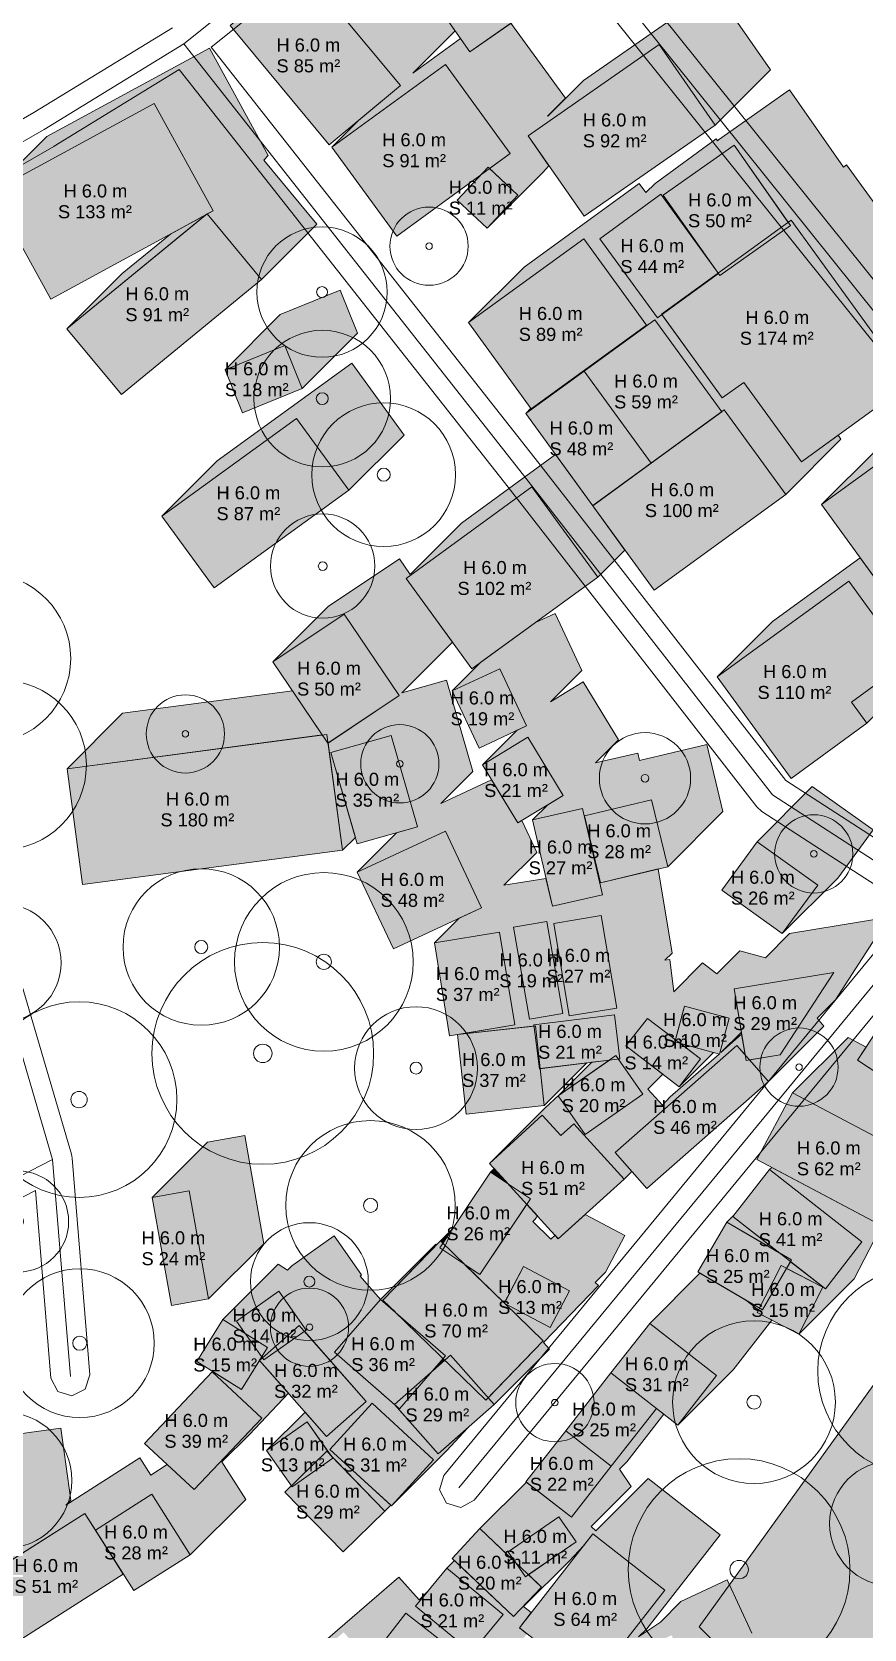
# Model space of a CAD drawing. Header units: metres. Extents: x -4 to 969, y -5 to 964.
# Drawn here: x 119.2 to 183, y 484.3 to 606.7 of the extents above; entities that cross this region are included whole.
import ezdxf

# ---------------------------------------------------------------- set-up
doc = ezdxf.new("R2010")
doc.units = ezdxf.units.M
doc.header["$MEASUREMENT"] = 0
for name, color, linetype, lineweight, true_color in [('TPX_BUILDING_AREAS_TEXT', 7, 'CONTINUOUS', 0, 0x000000), ('TPX_BUILDING_HEIGHTS_TEXT', 7, 'CONTINUOUS', 0, 0x000000), ('TPX_BUILDINGS', 7, 'CONTINUOUS', 0, 0x000000), ('TPX_BUILDINGS_HATCH', 7, 'CONTINUOUS', 0, 0xf0f0f0), ('TPX_BUILDINGS_SHADOWS_HATCH', 7, 'CONTINUOUS', 0, 0x000000), ('TPX_BUILDINGS_SHADOWS_OUTLINES', 7, 'CONTINUOUS', 0, 0x000000), ('TPX_ROADS_AXES', 7, 'CONTINUOUS', 0, 0x323232), ('TPX_ROADS_CONTOURS', 7, 'CONTINUOUS', 0, 0x646464), ('TPX_VEGETATION_GREEN_SPACES', 7, 'CONTINUOUS', 0, 0x58ba48), ('TPX_VEGETATION_GREEN_SPACES_HATCH', 7, 'CONTINUOUS', 0, 0x58ba48), ('TPX_VEGETATION_TREES_INDIVIDUAL', 7, 'CONTINUOUS', 0, 0x136734)]:
    doc.layers.add(name, color=color, linetype=linetype, lineweight=lineweight, true_color=true_color)
doc.styles.add('TPX_TEXTE', font='arial.ttf')

# ---------------------------------------------------------------- blocks, each defined once
blk = doc.blocks.new('TREETR005_CR065')
at = {"layer": 'TPX_VEGETATION_TREES_INDIVIDUAL'}
for radius in [6.5, 0.542]:
    blk.add_circle((0, 0, 0.04), radius, dxfattribs=at)
blk = doc.blocks.new('TREETR007_CR080')
at = {"layer": 'TPX_VEGETATION_TREES_INDIVIDUAL'}
for radius in [8.03, 0.708]:
    blk.add_circle((0, 0, 0.04), radius, dxfattribs=at)
blk = doc.blocks.new('TREETR003_CR040')
at = {"layer": 'TPX_VEGETATION_TREES_INDIVIDUAL'}
for radius in [4, 0.333]:
    blk.add_circle((0, 0, 0.04), radius, dxfattribs=at)
blk = doc.blocks.new('TREETR003_CR030')
at = {"layer": 'TPX_VEGETATION_TREES_INDIVIDUAL'}
for radius in [3, 0.25]:
    blk.add_circle((0, 0, 0.04), radius, dxfattribs=at)
blk = doc.blocks.new('TREETR005_CR052')
at = {"layer": 'TPX_VEGETATION_TREES_INDIVIDUAL'}
for radius in [5.24, 0.458]:
    blk.add_circle((0, 0, 0.04), radius, dxfattribs=at)
blk = doc.blocks.new('TREETR006_CR075')
at = {"layer": 'TPX_VEGETATION_TREES_INDIVIDUAL'}
for radius in [7.5, 0.625]:
    blk.add_circle((0, 0, 0.04), radius, dxfattribs=at)
blk = doc.blocks.new('TREETR005_CR060')
at = {"layer": 'TPX_VEGETATION_TREES_INDIVIDUAL'}
for radius in [6, 0.5]:
    blk.add_circle((0, 0, 0.04), radius, dxfattribs=at)
blk = doc.blocks.new('TREETR005_CR047')
at = {"layer": 'TPX_VEGETATION_TREES_INDIVIDUAL'}
for radius in [4.71, 0.458]:
    blk.add_circle((0, 0, 0.04), radius, dxfattribs=at)
blk = doc.blocks.new('TREETR005_CR048')
at = {"layer": 'TPX_VEGETATION_TREES_INDIVIDUAL'}
for radius in [4.8, 0.5]:
    blk.add_circle((0, 0, 0.04), radius, dxfattribs=at)
blk = doc.blocks.new('TREETR004_CR039')
at = {"layer": 'TPX_VEGETATION_TREES_INDIVIDUAL'}
for radius in [3.87, 0.417]:
    blk.add_circle((0, 0, 0.04), radius, dxfattribs=at)
blk = doc.blocks.new('TREETR006_CR069')
at = {"layer": 'TPX_VEGETATION_TREES_INDIVIDUAL'}
for radius in [6.85, 0.583]:
    blk.add_circle((0, 0, 0.04), radius, dxfattribs=at)
blk = doc.blocks.new('TREETR007_CR085')
at = {"layer": 'TPX_VEGETATION_TREES_INDIVIDUAL'}
for radius in [8.5, 0.708]:
    blk.add_circle((0, 0, 0.04), radius, dxfattribs=at)
blk = doc.blocks.new('TREETR003_CR035')
at = {"layer": 'TPX_VEGETATION_TREES_INDIVIDUAL'}
for radius in [3.5, 0.292]:
    blk.add_circle((0, 0, 0.04), radius, dxfattribs=at)
blk = doc.blocks.new('TREETR005_CR062')
at = {"layer": 'TPX_VEGETATION_TREES_INDIVIDUAL'}
for radius in [6.24, 0.542]:
    blk.add_circle((0, 0, 0.04), radius, dxfattribs=at)
blk = doc.blocks.new('TREETR005_CR057')
at = {"layer": 'TPX_VEGETATION_TREES_INDIVIDUAL'}
for radius in [5.71, 0.542]:
    blk.add_circle((0, 0, 0.04), radius, dxfattribs=at)
blk = doc.blocks.new('TREETR005_CR055')
at = {"layer": 'TPX_VEGETATION_TREES_INDIVIDUAL'}
for radius in [5.51, 0.5]:
    blk.add_circle((0, 0, 0.04), radius, dxfattribs=at)
blk = doc.blocks.new('TREETR004_CR050')
at = {"layer": 'TPX_VEGETATION_TREES_INDIVIDUAL'}
for radius in [5, 0.417]:
    blk.add_circle((0, 0, 0.04), radius, dxfattribs=at)
blk = doc.blocks.new('TREETR004_CR045')
at = {"layer": 'TPX_VEGETATION_TREES_INDIVIDUAL'}
for radius in [4.52, 0.417]:
    blk.add_circle((0, 0, 0.04), radius, dxfattribs=at)

msp = doc.modelspace()

# ---------------------------------------------------------------- hatches: boundary and pattern name
at = {"layer": 'TPX_BUILDINGS_HATCH'}
for points in [[(156.74, 616.9), (148.59, 611.24), (152.79, 605.2), (160.94, 610.87), (156.74, 616.9)], [(139.86, 611.78), (134.41, 607.23), (142.02, 598.08), (147.48, 602.63), (139.86, 611.78)], [(167.32, 605.76), (157.26, 598.77), (161.56, 592.6), (171.61, 599.58), (167.32, 605.76)], [(150.93, 604.23), (142.22, 597.9), (147.19, 591.07), (155.9, 597.41), (150.93, 604.23)], [(128.58, 601.24), (116.12, 594.46), (120.66, 586.24), (133.1, 593.01), (128.58, 601.24)], [(173.06, 598.05), (167.61, 594.22), (171.96, 588.06), (177.39, 591.88), (173.06, 598.05)], [(154.19, 596.35), (151.83, 593.83), (154.12, 591.69), (156.48, 594.21), (154.19, 596.35)], [(167.45, 594.28), (162.76, 590.87), (167.18, 584.81), (171.87, 588.21), (167.45, 594.28)], [(132.64, 592.78), (121.89, 583.96), (126.08, 578.92), (136.83, 587.74), (132.64, 592.78)], [(177.45, 592.29), (167.5, 585.08), (172.16, 578.66), (173.81, 579.86), (178.22, 573.77), (186.51, 579.78), (177.45, 592.29)], [(161.54, 590.86), (152.7, 584.44), (157.51, 577.83), (166.35, 584.24), (161.54, 590.86)], [(166.98, 584.66), (161.56, 580.72), (166.69, 573.66), (172.12, 577.61), (166.98, 584.66)], [(138.6, 582.68), (134.02, 580.82), (135.36, 577.52), (139.95, 579.39), (138.6, 582.68)], [(161.56, 580.72), (157.08, 577.47), (162.22, 570.4), (166.69, 573.66), (161.56, 580.72)], [(186.28, 575.23), (179.76, 570.48), (185.06, 563.2), (193.24, 569.15), (186.64, 578.26), (184.96, 577.04), (186.28, 575.23)], [(139.51, 577.1), (129.18, 569.6), (133.18, 564.09), (143.52, 571.58), (139.51, 577.1)], [(172.31, 577.74), (162.22, 570.4), (166.93, 563.93), (177.02, 571.26), (172.31, 577.74)], [(157.56, 571.84), (147.91, 564.81), (152.94, 557.88), (162.6, 564.91), (157.56, 571.84)], [(181.86, 564.61), (171.77, 557.27), (177.43, 549.48), (183.25, 553.72), (182.07, 555.34), (186.34, 558.45), (181.86, 564.61)], [(143.15, 562.09), (137.68, 558.44), (141.9, 552.19), (147.37, 555.84), (143.15, 562.09)], [(155.09, 557.9), (151.45, 556.2), (153.5, 551.81), (157.14, 553.52), (155.09, 557.9)], [(141.83, 552.86), (121.91, 550.23), (123.1, 541.35), (143.03, 543.98), (141.83, 552.86)], [(146.76, 552.79), (142.14, 551.47), (144.16, 544.46), (148.78, 545.77), (146.76, 552.79)], [(157.25, 552.65), (153.76, 550.52), (156.48, 546.07), (159.96, 548.19), (157.25, 552.65)], [(166.74, 547.85), (161.58, 546.62), (162.81, 541.48), (167.97, 542.72), (166.74, 547.85)], [(161.44, 547.18), (157.6, 546.3), (159.13, 539.68), (162.97, 540.56), (161.44, 547.18)], [(150.92, 545.45), (144.16, 542.31), (146.94, 536.43), (153.68, 539.56), (150.92, 545.45)], [(174.82, 544.62), (172.11, 540.93), (176.76, 537.6), (179.48, 541.29), (174.82, 544.62)], [(162.88, 538.97), (159.25, 538.37), (160.42, 531.27), (164.06, 531.86), (162.88, 538.97)], [(155.08, 537.69), (150.08, 536.87), (151.24, 529.76), (156.25, 530.58), (155.08, 537.69)], [(158.69, 538.51), (156.14, 538.07), (157.38, 531.02), (159.93, 531.47), (158.69, 538.51)], [(180.7, 534.6), (173.07, 533.35), (173.98, 527.85), (176.6, 528.28), (180.7, 534.6)], [(169.27, 532.03), (168.52, 529.28), (171.93, 528.35), (172.69, 531.1), (169.27, 532.03)], [(185.26, 532.05), (182.53, 527.89), (186.93, 525), (189.66, 529.16), (185.26, 532.05)], [(157.84, 530.52), (151.85, 529.86), (152.51, 523.75), (158.5, 524.4), (157.84, 530.52)], [(163.89, 531.35), (157.71, 530.59), (158.13, 527.23), (164.31, 527.99), (163.89, 531.35)], [(166.41, 531.09), (164.77, 528.97), (168.85, 525.85), (170.48, 527.99), (166.41, 531.09)], [(163.99, 528.23), (159.56, 525.14), (161.65, 522.17), (166.07, 525.27), (163.99, 528.23)], [(173.26, 529.02), (163.93, 520.81), (166.38, 518.04), (175.71, 526.24), (173.26, 529.02)], [(177.55, 525.39), (174.8, 520.27), (184.16, 515.31), (186.91, 520.43), (177.55, 525.39)], [(158.34, 523.66), (154.3, 519.97), (159.57, 514.19), (164.64, 518.75), (160.76, 523.01), (159.77, 522.11), (158.34, 523.66)], [(154.38, 519.3), (150.49, 513.49), (153.57, 511.44), (157.45, 517.25), (154.38, 519.3)], [(175.78, 519.49), (172.97, 515.89), (180.06, 510.34), (182.87, 513.95), (175.78, 519.49)], [(131.28, 517.86), (128.44, 517.35), (129.92, 509.06), (132.75, 509.57), (131.28, 517.86)], [(172.51, 515.45), (170.29, 511.64), (175.23, 508.75), (177.46, 512.56), (172.51, 515.45)], [(150.55, 514.03), (146.12, 509.49), (154.02, 501.8), (158.42, 506.36), (150.55, 514.03)], [(156.92, 512.05), (155.44, 509.25), (158.96, 507.39), (160.45, 510.19), (156.92, 512.05)], [(176.67, 512.13), (174.83, 508.53), (178.03, 506.88), (179.88, 510.48), (176.67, 512.13)], [(138.16, 510.16), (134.9, 507.87), (136.99, 504.9), (140.25, 507.18), (138.16, 510.16)], [(145.95, 509.54), (142.41, 505.49), (147.41, 501.14), (150.93, 505.2), (145.95, 509.54)], [(133.85, 507.99), (131.85, 504.77), (135.28, 502.62), (137.29, 505.86), (133.85, 507.99)], [(139.71, 507.54), (136.67, 504.86), (141.8, 499.03), (144.84, 501.72), (139.71, 507.54)], [(166.59, 507.7), (163.62, 503.91), (168.74, 499.9), (171.71, 503.7), (166.59, 507.7)], [(151.32, 505.27), (147.02, 501.48), (150.36, 497.69), (154.66, 501.47), (151.32, 505.27)], [(133.04, 503.98), (127.85, 498.5), (131.65, 494.95), (136.84, 500.43), (133.04, 503.98)], [(163.62, 503.91), (160.16, 499.47), (163.64, 496.75), (167.1, 501.18), (163.62, 503.91)], [(145.3, 501.58), (142.06, 498.04), (146.78, 493.7), (150.02, 497.23), (145.3, 501.58)], [(140.33, 500.14), (137.21, 497.95), (139.16, 495.17), (142.28, 497.36), (140.33, 500.14)], [(160.16, 499.47), (157.1, 495.56), (160.58, 492.84), (163.64, 496.75), (160.16, 499.47)], [(141.83, 497.9), (138.6, 494.76), (143.07, 490.17), (146.29, 493.31), (141.83, 497.9)], [(128.42, 494.59), (124.09, 491.83), (127.03, 487.21), (131.36, 489.96), (128.42, 494.59)], [(123.26, 493.13), (115.48, 488.18), (118.44, 483.52), (126.22, 488.48), (123.26, 493.13)], [(159.62, 492.87), (155.74, 490.18), (157.07, 488.27), (160.94, 490.95), (159.62, 492.87)], [(153.57, 491.96), (151.44, 489.67), (156.14, 485.21), (158.29, 487.48), (153.57, 491.96)], [(162.23, 491.56), (156.6, 484.35), (162.12, 480.03), (167.76, 487.24), (162.23, 491.56)], [(151.02, 488.93), (148.63, 486.01), (152.95, 482.46), (155.35, 485.37), (151.02, 488.93)], [(147.89, 485.48), (145.6, 482.54), (151.56, 477.89), (153.85, 480.82), (147.89, 485.48)]]:
    msp.add_hatch(color=256, dxfattribs=at).paths.add_polyline_path(points)
at = {"layer": 'TPX_BUILDINGS_SHADOWS_HATCH'}
for points in [[(138.65, 611.47), (134.41, 607.23), (139.86, 611.78), (147.48, 602.63), (144.26, 599.94), (142.22, 597.9), (150.93, 604.23), (155.9, 597.41), (154.3, 596.25), (156.48, 594.21), (154.12, 591.69), (158.36, 595.93), (158.86, 596.47), (157.26, 598.77), (167.32, 605.76), (171.61, 599.58), (175.85, 603.82), (171.56, 610), (161.51, 603.01), (158.77, 600.27), (158.76, 600.28), (160.14, 601.66), (155.95, 607.4), (152.79, 605.2), (152.07, 606.23), (148.43, 603.58), (151.67, 606.81), (151.1, 607.62), (144.1, 616.02), (138.65, 611.47)], [(120.36, 598.7), (116.12, 594.46), (128.58, 601.24), (133.1, 593.01), (132.65, 592.77), (136.83, 587.74), (141.07, 591.98), (136.99, 596.9), (137.34, 597.26), (132.82, 605.48), (120.36, 598.7)], [(156.95, 588.69), (152.7, 584.44), (161.54, 590.86), (166.35, 584.24), (157.51, 577.83), (157.48, 577.87), (157.08, 577.47), (161.56, 580.72), (166.98, 584.66), (172.12, 577.61), (166.69, 573.66), (162.24, 570.42), (172.31, 577.74), (177.02, 571.26), (181.26, 575.51), (181.04, 575.81), (178.22, 573.77), (173.81, 579.86), (172.16, 578.66), (167.52, 585.05), (167.18, 584.81), (162.76, 590.87), (167.45, 594.28), (171.2, 589.13), (167.61, 594.22), (173.06, 598.05), (177.22, 592.12), (177.45, 592.29), (186.51, 579.78), (190.75, 584.03), (181.69, 596.53), (181.46, 596.36), (177.3, 602.29), (171.86, 598.46), (171.79, 598.39), (171.69, 598.53), (167, 595.12), (166.29, 594.41), (165.79, 595.1), (156.95, 588.69)], [(126.13, 588.2), (121.89, 583.96), (132.58, 592.73), (129.83, 591.23), (126.13, 588.2)], [(138.26, 585.06), (134.02, 580.82), (138.6, 582.68), (139.95, 579.39), (144.19, 583.63), (142.85, 586.92), (138.26, 585.06)], [(133.42, 573.85), (129.18, 569.6), (139.51, 577.1), (143.52, 571.58), (147.76, 575.82), (143.75, 581.34), (133.42, 573.85)], [(184, 574.72), (179.76, 570.48), (186.28, 575.23), (185.73, 575.98), (184, 574.72)], [(176.01, 561.52), (171.77, 557.27), (181.86, 564.61), (186.34, 558.45), (182.07, 555.34), (183.25, 553.72), (187.5, 557.96), (186.8, 558.91), (189.79, 561.9), (188.32, 562.98), (189.35, 564.39), (188.43, 565.65), (185.06, 563.2), (182.73, 566.4), (176.01, 561.52)], [(126.15, 554.48), (121.91, 550.23), (141.47, 552.82), (139.19, 556.2), (126.15, 554.48)], [(179.06, 548.86), (174.82, 544.62), (179.48, 541.29), (176.76, 537.6), (181.01, 541.85), (183.72, 545.54), (179.06, 548.86)], [(170.48, 527.99), (168.85, 525.85), (171.47, 528.47), (168.95, 529.16), (170.48, 527.99)], [(175.95, 519.66), (175.78, 519.49), (182.87, 513.95), (180.06, 510.34), (177.38, 512.43), (177.08, 511.91), (179.88, 510.48), (178.03, 506.88), (182.27, 511.12), (183.8, 514.09), (184.3, 514.59), (187.12, 518.19), (187.07, 518.22), (188.4, 519.55), (190.03, 522.59), (186.59, 525.16), (186.62, 525.2), (182.53, 527.89), (183.19, 528.89), (181.8, 529.63), (177.55, 525.39), (186.91, 520.43), (184.16, 515.31), (175.95, 519.66)], [(161.78, 527.68), (158.19, 527.24), (158.5, 524.4), (161.78, 527.68)], [(132.68, 521.6), (128.44, 517.35), (131.28, 517.86), (132.75, 509.57), (137, 513.81), (135.53, 522.1), (132.68, 521.6)], [(154.66, 519.58), (154.38, 519.3), (155.75, 518.38), (154.66, 519.58)], [(153.57, 511.44), (152.42, 512.2), (155.45, 509.25), (156.92, 512.05), (160.45, 510.19), (158.96, 507.39), (155.47, 509.23), (158.42, 506.36), (154.2, 501.99), (154.66, 501.47), (158.9, 505.71), (158.44, 506.23), (162.66, 510.6), (162.42, 510.84), (163.21, 511.63), (164.69, 514.43), (161.63, 516.04), (159.57, 514.19), (159.33, 514.46), (159.02, 514.15), (157.63, 515.51), (157.81, 515.68), (157.98, 515.94), (157.17, 516.83), (153.57, 511.44)], [(173.06, 516.01), (172.51, 515.45), (176.53, 513.1), (172.97, 515.89), (173.06, 516.01)], [(138.1, 512.23), (133.85, 507.99), (135.57, 506.92), (134.9, 507.87), (138.16, 510.16), (140.25, 507.18), (140.12, 507.09), (144.84, 501.72), (141.8, 499.03), (140.16, 500.9), (137.21, 497.95), (140.33, 500.14), (142.09, 497.63), (146.29, 493.31), (146.73, 493.75), (142.06, 498.04), (145.3, 501.58), (150.02, 497.23), (146.78, 493.7), (151.03, 497.94), (152.61, 499.67), (150.36, 497.69), (147.05, 501.45), (146.05, 502.32), (146.03, 502.3), (145.96, 502.4), (142.41, 505.49), (145.94, 509.53), (144.38, 511.31), (144.49, 511.42), (142.4, 514.4), (139.15, 512.12), (138.82, 511.79), (138.1, 512.23)], [(151.48, 514.97), (150.55, 514.03), (150.73, 513.85), (151.48, 514.97)], [(150.19, 513.78), (145.95, 509.54), (147.09, 508.55), (146.12, 509.49), (150.25, 513.73), (150.19, 513.78)], [(170.44, 511.55), (166.59, 507.7), (171.71, 503.7), (168.74, 499.9), (172.99, 504.14), (175.95, 507.94), (175.92, 507.96), (174.83, 508.53), (174.94, 508.73), (173.96, 509.49), (170.44, 511.55)], [(116.36, 498.98), (112.12, 494.74), (117.2, 495.43), (117.96, 489.9), (116.1, 489.65), (112.91, 491.81), (115.93, 488.46), (123.26, 493.13), (124.09, 491.83), (128.42, 494.59), (131.36, 489.96), (135.61, 494.2), (133.77, 497.08), (135.89, 499.19), (138.88, 502.34), (136.67, 504.86), (135.28, 502.62), (133.07, 504), (133.04, 503.98), (136.84, 500.43), (131.65, 494.95), (129.59, 496.87), (128.33, 496.07), (127.5, 497.38), (121.81, 493.75), (122.2, 494.14), (121.44, 499.67), (116.36, 498.98)], [(136.84, 505.13), (136.67, 504.87), (136.89, 505.05), (136.84, 505.13)], [(150.62, 504.83), (149.93, 504.04), (150.87, 504.87), (150.75, 504.99), (150.62, 504.83)], [(139.1, 495.25), (138.6, 494.76), (139.1, 495.25), (139.1, 495.25)], [(125.52, 489.57), (124.8, 490.71), (126.22, 488.48), (126.22, 488.48), (125.52, 489.57)]]:
    msp.add_hatch(color=256, dxfattribs=at).paths.add_polyline_path(points)
h = msp.add_hatch(color=256, dxfattribs=at)
h.paths.add_polyline_path([(141.92, 562.68), (137.68, 558.44), (143.15, 562.09), (147.37, 555.84), (141.92, 552.2), (143.03, 543.98), (144.02, 544.97), (142.14, 551.47), (146.76, 552.79), (148.78, 545.77), (147.16, 545.31), (144.16, 542.31), (150.92, 545.45), (153.68, 539.56), (151.99, 538.77), (150.08, 536.87), (155.08, 537.69), (156.25, 530.58), (151.87, 529.86), (157.72, 530.5), (157.71, 530.59), (163.89, 531.35), (164.31, 527.99), (164.17, 527.98), (166.07, 525.27), (161.65, 522.17), (159.56, 525.14), (163.5, 527.89), (162.15, 527.73), (159.65, 525.23), (158.54, 524.21), (154.3, 519.97), (158.34, 523.66), (159.77, 522.11), (160.76, 523.01), (164.64, 518.75), (165.23, 519.34), (163.93, 520.81), (173.26, 529.02), (173.9, 528.29), (173.64, 529.87), (172.04, 528.46), (173.62, 530.04), (173.07, 533.35), (180.7, 534.6), (176.6, 528.28), (174.25, 527.9), (175.71, 526.24), (179.95, 530.49), (179.42, 531.1), (180.85, 532.52), (184.94, 538.84), (177.32, 537.59), (175.47, 535.74), (173.51, 536.27), (171.74, 534.51), (170.65, 535.34), (168.44, 533.12), (168.13, 535.6), (167.75, 535.55), (168.31, 536.1), (167.24, 542.55), (162.81, 541.48), (161.58, 546.62), (166.74, 547.85), (167.97, 542.72), (172.21, 546.96), (170.98, 552.09), (165.82, 550.86), (165.81, 550.85), (165.68, 551.42), (162.44, 550.68), (164.2, 552.44), (161.49, 556.9), (158.98, 555.36), (161.38, 557.76), (159.33, 562.14), (157.84, 561.45), (153.64, 558.39), (151.45, 556.2), (155.09, 557.9), (157.14, 553.52), (156.42, 553.18), (153.76, 550.52), (157.25, 552.65), (159.96, 548.19), (158.77, 547.47), (157.6, 546.3), (161.44, 547.18), (162.97, 540.56), (159.13, 539.68), (158.63, 541.82), (155.41, 541.29), (157.93, 543.81), (156.78, 546.25), (156.48, 546.07), (154.47, 549.37), (150.57, 547.56), (153.03, 550.02), (151, 557.03), (147.59, 556.06), (151.46, 559.93), (147.91, 564.81), (157.56, 571.84), (162.6, 564.91), (164.69, 567), (162.22, 570.4), (159.37, 574.32), (152.15, 569.06), (148.21, 565.12), (147.39, 566.33), (141.92, 562.68)])
h.paths.add_polyline_path([(156.14, 538.07), (158.69, 538.51), (159.93, 531.47), (157.38, 531.02), (156.14, 538.07)], flags=16)
h.paths.add_polyline_path([(159.25, 538.37), (162.88, 538.97), (164.06, 531.86), (160.42, 531.27), (159.25, 538.37)], flags=16)
h.paths.add_polyline_path([(164.77, 528.97), (166.41, 531.09), (168.57, 529.45), (169.27, 532.03), (172.69, 531.1), (171.93, 528.35), (171.91, 528.35), (168.17, 525.06), (167.56, 524.44), (166.45, 525.66), (167.6, 526.8), (164.77, 528.97)], flags=16)
h = msp.add_hatch(color=256, dxfattribs=at)
h.paths.add_polyline_path([(136.99, 479.3), (132.75, 475.06), (143.12, 484.01), (159.15, 465.68), (163.39, 469.92), (154.15, 480.48), (155.8, 482.13), (157.18, 483.89), (156.6, 484.35), (157.51, 485.52), (156.91, 485.99), (160.38, 489.45), (161.54, 490.67), (162.23, 491.56), (167.76, 487.24), (162.12, 480.03), (162.11, 480.03), (161.46, 479.38), (164.17, 481.24), (168.35, 475.04), (172.6, 479.28), (171.46, 480.97), (174.43, 483.94), (172.52, 488.03), (168.99, 486.38), (167.41, 484.79), (165.74, 483.65), (166.36, 484.27), (172, 491.49), (166.47, 495.8), (162.46, 491.79), (162.11, 492.12), (165.18, 495.19), (164.27, 496.52), (164.83, 497.08), (167.68, 500.73), (167.1, 501.18), (163.64, 496.75), (160.58, 492.84), (157.14, 495.53), (153.57, 491.96), (156.33, 489.34), (155.74, 490.18), (159.62, 492.87), (160.94, 490.95), (157.29, 488.43), (158.29, 487.48), (156.14, 485.21), (151.61, 489.51), (151.02, 488.93), (155.35, 485.37), (152.95, 482.46), (148.63, 486.01), (149.62, 487.21), (148.9, 486.49), (147.36, 488.25), (136.99, 479.3)])
h.paths.add_polyline_path([(145.6, 482.54), (147.89, 485.48), (153.85, 480.82), (151.56, 477.89), (145.6, 482.54)], flags=16)
h.paths.add_polyline_path([(164.75, 482.14), (168.27, 483.78), (170.19, 479.7), (166.66, 478.04), (164.75, 482.14)], flags=16)
at = {"layer": 'TPX_VEGETATION_GREEN_SPACES_HATCH'}
msp.add_hatch(color=256, dxfattribs=at).paths.add_polyline_path([(145.57, 452.92), (128.62, 439.12), (129.12, 437.22), (171.32, 451.96), (203.15, 459.64), (209.53, 447.73), (215.9, 435.81), (240.26, 439.2), (238.23, 447.81), (226.22, 446.12), (221.84, 461.02), (213.83, 461), (211.14, 468.62), (241.16, 472.69), (240.14, 479.64), (238.8, 500.8), (238.05, 512.79), (216.37, 506.43), (214.36, 508.41), (207.05, 501.1), (192.66, 515.31), (170.39, 484.42), (175.07, 479.79), (170.08, 474.47), (167.74, 476.45), (159.15, 465.68), (148.78, 456.72), (145.57, 452.92)])

# ---------------------------------------------------------------- linework, layer by layer
at = {"layer": 'TPX_BUILDINGS', "elevation": 0.04}
for points in [[(156.74, 616.9), (148.59, 611.24), (152.79, 605.2), (160.94, 610.87)], [(139.86, 611.78), (134.41, 607.23), (142.02, 598.08), (147.48, 602.63)], [(167.32, 605.76), (157.26, 598.77), (161.56, 592.6), (171.61, 599.58)], [(150.93, 604.23), (142.22, 597.9), (147.19, 591.07), (155.9, 597.41)], [(128.58, 601.24), (116.12, 594.46), (120.66, 586.24), (133.1, 593.01)], [(173.06, 598.05), (167.61, 594.22), (171.96, 588.06), (177.39, 591.88)], [(154.19, 596.35), (151.83, 593.83), (154.12, 591.69), (156.48, 594.21)], [(167.45, 594.28), (162.76, 590.87), (167.18, 584.81), (171.87, 588.21)], [(132.64, 592.78), (121.89, 583.96), (126.08, 578.92), (136.83, 587.74)], [(177.45, 592.29), (167.5, 585.08), (172.16, 578.66), (173.81, 579.86), (178.22, 573.77), (186.51, 579.78)], [(161.54, 590.86), (152.7, 584.44), (157.51, 577.83), (166.35, 584.24)], [(166.98, 584.66), (161.56, 580.72), (166.69, 573.66), (172.12, 577.61)], [(138.6, 582.68), (134.02, 580.82), (135.36, 577.52), (139.95, 579.39)], [(161.56, 580.72), (157.08, 577.47), (162.22, 570.4), (166.69, 573.66)], [(186.28, 575.23), (179.76, 570.48), (185.06, 563.2), (193.24, 569.15), (186.64, 578.26), (184.96, 577.04)], [(139.51, 577.1), (129.18, 569.6), (133.18, 564.09), (143.52, 571.58)], [(172.31, 577.74), (162.22, 570.4), (166.93, 563.93), (177.02, 571.26)], [(157.56, 571.84), (147.91, 564.81), (152.94, 557.88), (162.6, 564.91)], [(181.86, 564.61), (171.77, 557.27), (177.43, 549.48), (183.25, 553.72), (182.07, 555.34), (186.34, 558.45)], [(143.15, 562.09), (137.68, 558.44), (141.9, 552.19), (147.37, 555.84)], [(155.09, 557.9), (151.45, 556.2), (153.5, 551.81), (157.14, 553.52)], [(141.83, 552.86), (121.91, 550.23), (123.1, 541.35), (143.03, 543.98)], [(146.76, 552.79), (142.14, 551.47), (144.16, 544.46), (148.78, 545.77)], [(157.25, 552.65), (153.76, 550.52), (156.48, 546.07), (159.96, 548.19)], [(166.74, 547.85), (161.58, 546.62), (162.81, 541.48), (167.97, 542.72)], [(161.44, 547.18), (157.6, 546.3), (159.13, 539.68), (162.97, 540.56)], [(150.92, 545.45), (144.16, 542.31), (146.94, 536.43), (153.68, 539.56)], [(174.82, 544.62), (172.11, 540.93), (176.76, 537.6), (179.48, 541.29)], [(162.88, 538.97), (159.25, 538.37), (160.42, 531.27), (164.06, 531.86)], [(155.08, 537.69), (150.08, 536.87), (151.24, 529.76), (156.25, 530.58)], [(158.69, 538.51), (156.14, 538.07), (157.38, 531.02), (159.93, 531.47)], [(180.7, 534.6), (173.07, 533.35), (173.98, 527.85), (176.6, 528.28)], [(169.27, 532.03), (168.52, 529.28), (171.93, 528.35), (172.69, 531.1)], [(185.26, 532.05), (182.53, 527.89), (186.93, 525), (189.66, 529.16)], [(157.84, 530.52), (151.85, 529.86), (152.51, 523.75), (158.5, 524.4)], [(163.89, 531.35), (157.71, 530.59), (158.13, 527.23), (164.31, 527.99)], [(166.41, 531.09), (164.77, 528.97), (168.85, 525.85), (170.48, 527.99)], [(163.99, 528.23), (159.56, 525.14), (161.65, 522.17), (166.07, 525.27)], [(173.26, 529.02), (163.93, 520.81), (166.38, 518.04), (175.71, 526.24)], [(177.55, 525.39), (174.8, 520.27), (184.16, 515.31), (186.91, 520.43)], [(158.34, 523.66), (154.3, 519.97), (159.57, 514.19), (164.64, 518.75), (160.76, 523.01), (159.77, 522.11)], [(154.38, 519.3), (150.49, 513.49), (153.57, 511.44), (157.45, 517.25)], [(175.78, 519.49), (172.97, 515.89), (180.06, 510.34), (182.87, 513.95)], [(131.28, 517.86), (128.44, 517.35), (129.92, 509.06), (132.75, 509.57)], [(172.51, 515.45), (170.29, 511.64), (175.23, 508.75), (177.46, 512.56)], [(150.55, 514.03), (146.12, 509.49), (154.02, 501.8), (158.42, 506.36)], [(156.92, 512.05), (155.44, 509.25), (158.96, 507.39), (160.45, 510.19)], [(176.67, 512.13), (174.83, 508.53), (178.03, 506.88), (179.88, 510.48)], [(138.16, 510.16), (134.9, 507.87), (136.99, 504.9), (140.25, 507.18)], [(145.95, 509.54), (142.41, 505.49), (147.41, 501.14), (150.93, 505.2)], [(133.85, 507.99), (131.85, 504.77), (135.28, 502.62), (137.29, 505.86)], [(139.71, 507.54), (136.67, 504.86), (141.8, 499.03), (144.84, 501.72)], [(166.59, 507.7), (163.62, 503.91), (168.74, 499.9), (171.71, 503.7)], [(151.32, 505.27), (147.02, 501.48), (150.36, 497.69), (154.66, 501.47)], [(133.04, 503.98), (127.85, 498.5), (131.65, 494.95), (136.84, 500.43)], [(163.62, 503.91), (160.16, 499.47), (163.64, 496.75), (167.1, 501.18)], [(145.3, 501.58), (142.06, 498.04), (146.78, 493.7), (150.02, 497.23)], [(140.33, 500.14), (137.21, 497.95), (139.16, 495.17), (142.28, 497.36)], [(160.16, 499.47), (157.1, 495.56), (160.58, 492.84), (163.64, 496.75)], [(141.83, 497.9), (138.6, 494.76), (143.07, 490.17), (146.29, 493.31)], [(128.42, 494.59), (124.09, 491.83), (127.03, 487.21), (131.36, 489.96)], [(123.26, 493.13), (115.48, 488.18), (118.44, 483.52), (126.22, 488.48)], [(159.62, 492.87), (155.74, 490.18), (157.07, 488.27), (160.94, 490.95)], [(153.57, 491.96), (151.44, 489.67), (156.14, 485.21), (158.29, 487.48)], [(162.23, 491.56), (156.6, 484.35), (162.12, 480.03), (167.76, 487.24)], [(151.02, 488.93), (148.63, 486.01), (152.95, 482.46), (155.35, 485.37)], [(147.89, 485.48), (145.6, 482.54), (151.56, 477.89), (153.85, 480.82)]]:
    msp.add_lwpolyline(points, close=True, dxfattribs=at)
at = {"layer": 'TPX_BUILDINGS_SHADOWS_OUTLINES', "elevation": 0.04}
for points in [[(139.86, 611.78), (147.48, 602.63), (144.26, 599.94), (142.22, 597.9), (150.93, 604.23), (155.9, 597.41), (154.3, 596.25), (156.48, 594.21), (154.12, 591.69), (158.36, 595.93), (158.86, 596.47), (157.26, 598.77), (167.32, 605.76), (171.61, 599.58), (175.85, 603.82), (171.56, 610), (161.51, 603.01), (158.77, 600.27), (158.76, 600.28), (160.14, 601.66), (155.95, 607.4), (152.79, 605.2), (152.07, 606.23), (148.43, 603.58), (151.67, 606.81)], [(190.75, 584.03), (181.69, 596.53), (181.46, 596.36), (177.3, 602.29), (171.86, 598.46), (171.79, 598.39), (171.69, 598.53), (167, 595.12), (166.29, 594.41), (165.79, 595.1), (156.95, 588.69), (152.7, 584.44), (161.54, 590.86), (166.35, 584.24), (157.51, 577.83), (157.48, 577.87), (157.08, 577.47), (161.56, 580.72), (166.98, 584.66), (172.12, 577.61), (166.69, 573.66), (162.24, 570.42), (172.31, 577.74), (177.02, 571.26), (181.26, 575.51), (181.04, 575.81), (178.22, 573.77), (173.81, 579.86), (172.16, 578.66), (167.52, 585.05), (167.18, 584.81), (162.76, 590.87), (167.45, 594.28), (171.2, 589.13), (167.61, 594.22), (173.06, 598.05), (177.22, 592.12), (177.45, 592.29), (186.51, 579.78)], [(115.93, 488.46), (123.26, 493.13), (124.09, 491.83), (128.42, 494.59), (131.36, 489.96), (135.61, 494.2), (133.77, 497.08), (135.89, 499.19), (138.88, 502.34), (136.67, 504.86), (135.28, 502.62), (133.07, 504), (133.04, 503.98), (136.84, 500.43), (131.65, 494.95), (129.59, 496.87), (128.33, 496.07), (127.5, 497.38), (121.81, 493.75), (122.2, 494.14), (121.44, 499.67), (116.36, 498.98)], [(174.43, 483.94), (172.52, 488.03), (168.99, 486.38), (167.41, 484.79), (165.74, 483.65), (166.36, 484.27), (172, 491.49), (166.47, 495.8), (162.46, 491.79), (162.11, 492.12), (165.18, 495.19), (164.27, 496.52), (164.83, 497.08), (167.68, 500.73), (167.1, 501.18), (163.64, 496.75), (160.58, 492.84), (157.14, 495.53), (153.57, 491.96), (156.33, 489.34), (155.74, 490.18), (159.62, 492.87), (160.94, 490.95), (157.29, 488.43), (158.29, 487.48), (156.14, 485.21), (151.61, 489.51), (151.02, 488.93), (155.35, 485.37), (152.95, 482.46), (148.63, 486.01), (149.62, 487.21), (148.9, 486.49), (147.36, 488.25), (136.99, 479.3)], [(157.18, 483.89), (156.6, 484.35), (157.51, 485.52), (156.91, 485.99), (160.38, 489.45), (161.54, 490.67), (162.23, 491.56), (167.76, 487.24), (162.12, 480.03)]]:
    msp.add_lwpolyline(points, dxfattribs=at)
for points in [[(120.36, 598.7), (116.12, 594.46), (128.58, 601.24), (133.1, 593.01), (132.65, 592.77), (136.83, 587.74), (141.07, 591.98), (136.99, 596.9), (137.34, 597.26), (132.82, 605.48)], [(126.13, 588.2), (121.89, 583.96), (132.58, 592.73), (129.83, 591.23)], [(138.26, 585.06), (134.02, 580.82), (138.6, 582.68), (139.95, 579.39), (144.19, 583.63), (142.85, 586.92)], [(133.42, 573.85), (129.18, 569.6), (139.51, 577.1), (143.52, 571.58), (147.76, 575.82), (143.75, 581.34)], [(184, 574.72), (179.76, 570.48), (186.28, 575.23), (185.73, 575.98)], [(141.92, 562.68), (137.68, 558.44), (143.15, 562.09), (147.37, 555.84), (141.92, 552.2), (143.03, 543.98), (144.02, 544.97), (142.14, 551.47), (146.76, 552.79), (148.78, 545.77), (147.16, 545.31), (144.16, 542.31), (150.92, 545.45), (153.68, 539.56), (151.99, 538.77), (150.08, 536.87), (155.08, 537.69), (156.25, 530.58), (151.87, 529.86), (157.72, 530.5), (157.71, 530.59), (163.89, 531.35), (164.31, 527.99), (164.17, 527.98), (166.07, 525.27), (161.65, 522.17), (159.56, 525.14), (163.5, 527.89), (162.15, 527.73), (159.65, 525.23), (158.54, 524.21), (154.3, 519.97), (158.34, 523.66), (159.77, 522.11), (160.76, 523.01), (164.64, 518.75), (165.23, 519.34), (163.93, 520.81), (173.26, 529.02), (173.9, 528.29), (173.64, 529.87), (172.04, 528.46), (173.62, 530.04), (173.07, 533.35), (180.7, 534.6), (176.6, 528.28), (174.25, 527.9), (175.71, 526.24), (179.95, 530.49), (179.42, 531.1), (180.85, 532.52), (184.94, 538.84), (177.32, 537.59), (175.47, 535.74), (173.51, 536.27), (171.74, 534.51), (170.65, 535.34), (168.44, 533.12), (168.13, 535.6), (167.75, 535.55), (168.31, 536.1), (167.24, 542.55), (162.81, 541.48), (161.58, 546.62), (166.74, 547.85), (167.97, 542.72), (172.21, 546.96), (170.98, 552.09), (165.82, 550.86), (165.81, 550.85), (165.68, 551.42), (162.44, 550.68), (164.2, 552.44), (161.49, 556.9), (158.98, 555.36), (161.38, 557.76), (159.33, 562.14), (157.84, 561.45), (153.64, 558.39), (151.45, 556.2), (155.09, 557.9), (157.14, 553.52), (156.42, 553.18), (153.76, 550.52), (157.25, 552.65), (159.96, 548.19), (158.77, 547.47), (157.6, 546.3), (161.44, 547.18), (162.97, 540.56), (159.13, 539.68), (158.63, 541.82), (155.41, 541.29), (157.93, 543.81), (156.78, 546.25), (156.48, 546.07), (154.47, 549.37), (150.57, 547.56), (153.03, 550.02), (151, 557.03), (147.59, 556.06), (151.46, 559.93), (147.91, 564.81), (157.56, 571.84), (162.6, 564.91), (164.69, 567), (162.22, 570.4), (159.37, 574.32), (152.15, 569.06), (148.21, 565.12), (147.39, 566.33)], [(176.01, 561.52), (171.77, 557.27), (181.86, 564.61), (186.34, 558.45), (182.07, 555.34), (183.25, 553.72), (187.5, 557.96), (186.8, 558.91), (189.79, 561.9), (188.32, 562.98), (189.35, 564.39), (188.43, 565.65), (185.06, 563.2), (182.73, 566.4)], [(126.15, 554.48), (121.91, 550.23), (141.47, 552.82), (139.19, 556.2)], [(179.06, 548.86), (174.82, 544.62), (179.48, 541.29), (176.76, 537.6), (181.01, 541.85), (183.72, 545.54)], [(159.25, 538.37), (162.88, 538.97), (164.06, 531.86), (160.42, 531.27)], [(156.14, 538.07), (158.69, 538.51), (159.93, 531.47), (157.38, 531.02)], [(164.77, 528.97), (166.41, 531.09), (168.57, 529.45), (169.27, 532.03), (172.69, 531.1), (171.93, 528.35), (171.91, 528.35), (168.17, 525.06), (167.56, 524.44), (166.45, 525.66), (167.6, 526.8)], [(170.48, 527.99), (168.85, 525.85), (171.47, 528.47), (168.95, 529.16)], [(175.95, 519.66), (175.78, 519.49), (182.87, 513.95), (180.06, 510.34), (177.38, 512.43), (177.08, 511.91), (179.88, 510.48), (178.03, 506.88), (182.27, 511.12), (183.8, 514.09), (184.3, 514.59), (187.12, 518.19), (187.07, 518.22), (188.4, 519.55), (190.03, 522.59), (186.59, 525.16), (186.62, 525.2), (182.53, 527.89), (183.19, 528.89), (181.8, 529.63), (177.55, 525.39), (186.91, 520.43), (184.16, 515.31)], [(161.78, 527.68), (158.19, 527.24), (158.5, 524.4)], [(132.68, 521.6), (128.44, 517.35), (131.28, 517.86), (132.75, 509.57), (137, 513.81), (135.53, 522.1)], [(154.66, 519.58), (154.38, 519.3), (155.75, 518.38)], [(153.57, 511.44), (152.42, 512.2), (155.45, 509.25), (156.92, 512.05), (160.45, 510.19), (158.96, 507.39), (155.47, 509.23), (158.42, 506.36), (154.2, 501.99), (154.66, 501.47), (158.9, 505.71), (158.44, 506.23), (162.66, 510.6), (162.42, 510.84), (163.21, 511.63), (164.69, 514.43), (161.63, 516.04), (159.57, 514.19), (159.33, 514.46), (159.02, 514.15), (157.63, 515.51), (157.81, 515.68), (157.98, 515.94), (157.17, 516.83)], [(173.06, 516.01), (172.51, 515.45), (176.53, 513.1), (172.97, 515.89)], [(138.1, 512.23), (133.85, 507.99), (135.57, 506.92), (134.9, 507.87), (138.16, 510.16), (140.25, 507.18), (140.12, 507.09), (144.84, 501.72), (141.8, 499.03), (140.16, 500.9), (137.21, 497.95), (140.33, 500.14), (142.09, 497.63), (146.29, 493.31), (146.73, 493.75), (142.06, 498.04), (145.3, 501.58), (150.02, 497.23), (146.78, 493.7), (151.03, 497.94), (152.61, 499.67), (150.36, 497.69), (147.05, 501.45), (146.05, 502.32), (146.03, 502.3), (145.96, 502.4), (142.41, 505.49), (145.94, 509.53), (144.38, 511.31), (144.49, 511.42), (142.4, 514.4), (139.15, 512.12), (138.82, 511.79)], [(151.48, 514.97), (150.55, 514.03), (150.73, 513.85)], [(150.19, 513.78), (145.95, 509.54), (147.09, 508.55), (146.12, 509.49), (150.25, 513.73)], [(170.44, 511.55), (166.59, 507.7), (171.71, 503.7), (168.74, 499.9), (172.99, 504.14), (175.95, 507.94), (175.92, 507.96), (174.83, 508.53), (174.94, 508.73), (173.96, 509.49)], [(136.84, 505.13), (136.67, 504.87), (136.89, 505.05)], [(150.62, 504.83), (149.93, 504.04), (150.87, 504.87), (150.75, 504.99)], [(139.1, 495.25), (138.6, 494.76), (139.1, 495.25)], [(125.52, 489.57), (124.8, 490.71), (126.22, 488.48), (126.22, 488.48)], [(145.6, 482.54), (147.89, 485.48), (153.85, 480.82), (151.56, 477.89)]]:
    msp.add_lwpolyline(points, close=True, dxfattribs=at)
at = {"layer": 'TPX_ROADS_AXES', "elevation": 0.03}
for points in [[(130.86, 605.81), (150.32, 621.38), (153.65, 622.02)], [(205.06, 560.63), (187.59, 580.56), (156.34, 619.52), (153.65, 622.02)], [(83.94, 578.1), (98.36, 585.52), (113.15, 595.24), (120.14, 599.25), (130.86, 605.81)], [(130.86, 605.81), (156.92, 572.75), (176, 548.22), (188.88, 539.89)], [(188.88, 539.89), (151.96, 495.08)], [(116.2, 535.93), (120.8, 520.26), (122.16, 503.62)], [(33.86, 475.48), (120.8, 520.26)]]:
    msp.add_lwpolyline(points, dxfattribs=at)
at = {"layer": 'TPX_ROADS_CONTOURS', "elevation": 0.03}
for points in [[(201.39, 628), (221.4, 601.09), (226.77, 593.87), (204.94, 563.05), (188.74, 581.53), (157.51, 620.46)], [(130, 607.04), (119.37, 600.54), (112.41, 596.54)], [(113.94, 593.96), (120.89, 597.95), (120.92, 597.97), (130.51, 603.84), (155.74, 571.82), (174.81, 547.3), (175.18, 546.96), (186.65, 539.55), (150.8, 496.04), (150.47, 494.94), (151, 493.92), (152.1, 493.59), (153.12, 494.13), (190.04, 538.94), (190.06, 538.97), (206.24, 559.71), (206.28, 559.76), (228.5, 591.11), (233.87, 581.95), (236.84, 576.48), (242.76, 565.63), (255.4, 537.8)], [(36.19, 474.99), (119.49, 517.9), (120.66, 503.5), (121.19, 502.48), (122.28, 502.13), (123.3, 502.65), (123.65, 503.75), (122.29, 520.38), (122.24, 520.68), (117.64, 536.35)]]:
    msp.add_lwpolyline(points, dxfattribs=at)
msp.add_lwpolyline([(132.96, 605.57), (150.97, 619.98), (153.18, 620.4), (155.24, 618.49), (186.42, 579.62), (186.46, 579.57), (203.11, 560.57), (188.54, 541.9), (177.03, 549.34), (158.1, 573.67)], close=True, dxfattribs=at)
at = {"layer": 'TPX_VEGETATION_GREEN_SPACES', "elevation": 0}
msp.add_lwpolyline([(240.14, 479.64), (238.8, 500.8), (238.05, 512.79), (216.37, 506.43), (214.36, 508.41), (207.05, 501.1), (192.66, 515.31), (170.39, 484.42), (175.07, 479.79)], dxfattribs=at)

# ---------------------------------------------------------------- block references
at = {"layer": 'TPX_VEGETATION_TREES_INDIVIDUAL'}
for name, p in [('TREETR003_CR030', (149.67, 590.3, 0.04)), ('TREETR004_CR050', (141.46, 586.78, 0.04)), ('TREETR005_CR052', (141.48, 578.61, 0.04)), ('TREETR005_CR055', (146.19, 572.78, 0.04)), ('TREETR003_CR040', (141.51, 565.77, 0.04)), ('TREETR005_CR065', (115.69, 558.69, 0.04)), ('TREETR005_CR065', (116.89, 550.52, 0.04)), ('TREETR003_CR030', (130.98, 552.9, 0.04)), ('TREETR003_CR030', (147.43, 550.61, 0.04)), ('TREETR003_CR035', (166.23, 549.5, 0.04)), ('TREETR003_CR030', (179.17, 543.7, 0.04)), ('TREETR005_CR060', (132.2, 536.56, 0.04)), ('TREETR006_CR069', (141.6, 535.42, 0.04)), ('TREETR004_CR045', (116.93, 535.35, 0.04)), ('TREETR007_CR085', (136.92, 528.4, 0.04)), ('TREETR006_CR075', (122.83, 524.86, 0.04)), ('TREETR005_CR047', (148.67, 527.27, 0.04)), ('TREETR003_CR030', (178.04, 527.35, 0.04)), ('TREETR005_CR065', (145.18, 516.75, 0.04)), ('TREETR004_CR039', (118.16, 515.51, 0.04)), ('TREETR004_CR045', (140.49, 510.9, 0.04)), ('TREETR007_CR080', (187.51, 504.03, 0.04)), ('TREETR005_CR057', (122.88, 506.18, 0.04)), ('TREETR003_CR030', (140.5, 507.4, 0.04)), ('TREETR005_CR062', (174.59, 501.66, 0.04)), ('TREETR003_CR030', (159.32, 501.62, 0.04)), ('TREETR005_CR052', (117.04, 495.66, 0.04)), ('TREETR007_CR085', (173.45, 488.82, 0.04)), ('TREETR005_CR048', (185.19, 492.35, 0.04))]:
    msp.add_blockref(name, p, dxfattribs=at)

# ---------------------------------------------------------------- texts
at = {"layer": 'TPX_BUILDING_AREAS_TEXT', "style": 'TPX_TEXTE'}
for s, p in [('S 85 m²', (137.97, 603.63, 0.05)), ('S 92 m²', (161.46, 597.88, 0.05)), ('S 91 m²', (146.08, 596.36, 0.05)), ('S 133 m²', (121.21, 592.44, 0.05)), ('S 11 m²', (151.18, 592.72, 0.05)), ('S 50 m²', (169.53, 591.75, 0.05)), ('S 44 m²', (164.34, 588.24, 0.05)), ('S 91 m²', (126.38, 584.55, 0.05)), ('S 89 m²', (156.55, 583.04, 0.05)), ('S 174 m²', (173.5, 582.74, 0.05)), ('S 18 m²', (134.01, 578.8, 0.05)), ('S 59 m²', (163.86, 577.86, 0.05)), ('S 48 m²', (158.91, 574.26, 0.05)), ('S 87 m²', (133.37, 569.29, 0.05)), ('S 100 m²', (166.22, 569.53, 0.05)), ('S 102 m²', (151.85, 563.56, 0.05)), ('S 50 m²', (139.55, 555.84, 0.05)), ('S 110 m²', (174.86, 555.58, 0.05)), ('S 19 m²', (151.32, 553.56, 0.05)), ('S 21 m²', (153.89, 548.06, 0.05)), ('S 35 m²', (142.49, 547.32, 0.05)), ('S 180 m²', (129.07, 545.81, 0.05)), ('S 28 m²', (161.8, 543.37, 0.05)), ('S 27 m²', (157.31, 542.13, 0.05)), ('S 48 m²', (145.95, 539.64, 0.05)), ('S 26 m²', (172.82, 539.81, 0.05)), ('S 19 m²', (155.06, 533.47, 0.05)), ('S 27 m²', (158.68, 533.82, 0.05)), ('S 37 m²', (150.19, 532.42, 0.05)), ('S 29 m²', (173, 530.19, 0.05)), ('S 10 m²', (167.62, 528.89, 0.05)), ('S 21 m²', (158.03, 527.99, 0.05)), ('S 14 m²', (164.65, 527.17, 0.05)), ('S 37 m²', (152.2, 525.83, 0.05)), ('S 20 m²', (159.84, 523.9, 0.05)), ('S 46 m²', (166.85, 522.23, 0.05)), ('S 62 m²', (177.88, 519.05, 0.05)), ('S 51 m²', (156.73, 517.55, 0.05)), ('S 26 m²', (151, 514.07, 0.05)), ('S 41 m²', (174.95, 513.62, 0.05)), ('S 24 m²', (127.62, 512.16, 0.05)), ('S 25 m²', (170.9, 510.8, 0.05)), ('S 13 m²', (154.97, 508.42, 0.05)), ('S 15 m²', (174.38, 508.2, 0.05)), ('S 14 m²', (134.6, 506.23, 0.05)), ('S 70 m²', (149.3, 506.62, 0.05)), ('S 15 m²', (131.59, 504.01, 0.05)), ('S 36 m²', (143.7, 504.04, 0.05)), ('S 31 m²', (164.69, 502.5, 0.05)), ('S 32 m²', (137.78, 501.99, 0.05)), ('S 29 m²', (147.86, 500.18, 0.05)), ('S 25 m²', (160.65, 499.03, 0.05)), ('S 39 m²', (129.37, 498.16, 0.05)), ('S 13 m²', (136.77, 496.35, 0.05)), ('S 31 m²', (143.07, 496.34, 0.05)), ('S 22 m²', (157.4, 494.86, 0.05)), ('S 29 m²', (139.47, 492.73, 0.05)), ('S 28 m²', (124.75, 489.6, 0.05)), ('S 11 m²', (155.37, 489.27, 0.05)), ('S 51 m²', (117.87, 487.03, 0.05)), ('S 20 m²', (151.88, 487.28, 0.05)), ('S 21 m²', (149.01, 484.39, 0.05)), ('S 64 m²', (159.2, 484.5, 0.05))]:
    msp.add_text(s, height=1, dxfattribs=at).set_placement(p)
at = {"layer": 'TPX_BUILDING_HEIGHTS_TEXT', "style": 'TPX_TEXTE'}
for p in [(137.97, 605.23, 0.05), (161.46, 599.48, 0.05), (146.08, 597.96, 0.05), (151.18, 594.32, 0.05), (121.64, 594.04, 0.05), (169.53, 593.35, 0.05), (164.34, 589.84, 0.05), (126.38, 586.15, 0.05), (156.55, 584.64, 0.05), (173.93, 584.34, 0.05), (134.01, 580.4, 0.05), (163.86, 579.46, 0.05), (158.91, 575.86, 0.05), (166.64, 571.13, 0.05), (133.37, 570.89, 0.05), (152.28, 565.16, 0.05), (139.55, 557.44, 0.05), (175.28, 557.18, 0.05), (151.32, 555.16, 0.05), (142.49, 548.92, 0.05), (153.89, 549.66, 0.05), (129.49, 547.41, 0.05), (161.8, 544.97, 0.05), (157.31, 543.73, 0.05), (145.95, 541.24, 0.05), (172.82, 541.41, 0.05), (158.68, 535.42, 0.05), (155.06, 535.07, 0.05), (150.19, 534.02, 0.05), (173, 531.79, 0.05), (158.03, 529.59, 0.05), (167.62, 530.49, 0.05), (164.65, 528.77, 0.05), (152.2, 527.43, 0.05), (159.84, 525.5, 0.05), (166.85, 523.83, 0.05), (177.88, 520.65, 0.05), (156.73, 519.15, 0.05), (151, 515.67, 0.05), (174.95, 515.22, 0.05), (127.62, 513.76, 0.05), (170.9, 512.4, 0.05), (154.97, 510.02, 0.05), (174.38, 509.8, 0.05), (134.6, 507.83, 0.05), (149.3, 508.22, 0.05), (131.59, 505.61, 0.05), (143.7, 505.64, 0.05), (137.78, 503.59, 0.05), (164.69, 504.1, 0.05), (147.86, 501.78, 0.05), (160.65, 500.63, 0.05), (129.37, 499.76, 0.05), (136.77, 497.95, 0.05), (143.07, 497.94, 0.05), (157.4, 496.46, 0.05), (139.47, 494.33, 0.05), (124.75, 491.2, 0.05), (155.37, 490.87, 0.05), (151.88, 488.88, 0.05), (117.87, 488.63, 0.05), (149.01, 485.99, 0.05), (159.2, 486.1, 0.05)]:
    msp.add_text('H 6.0 m', height=1, dxfattribs=at).set_placement(p)

doc.saveas('drawing.dxf')
